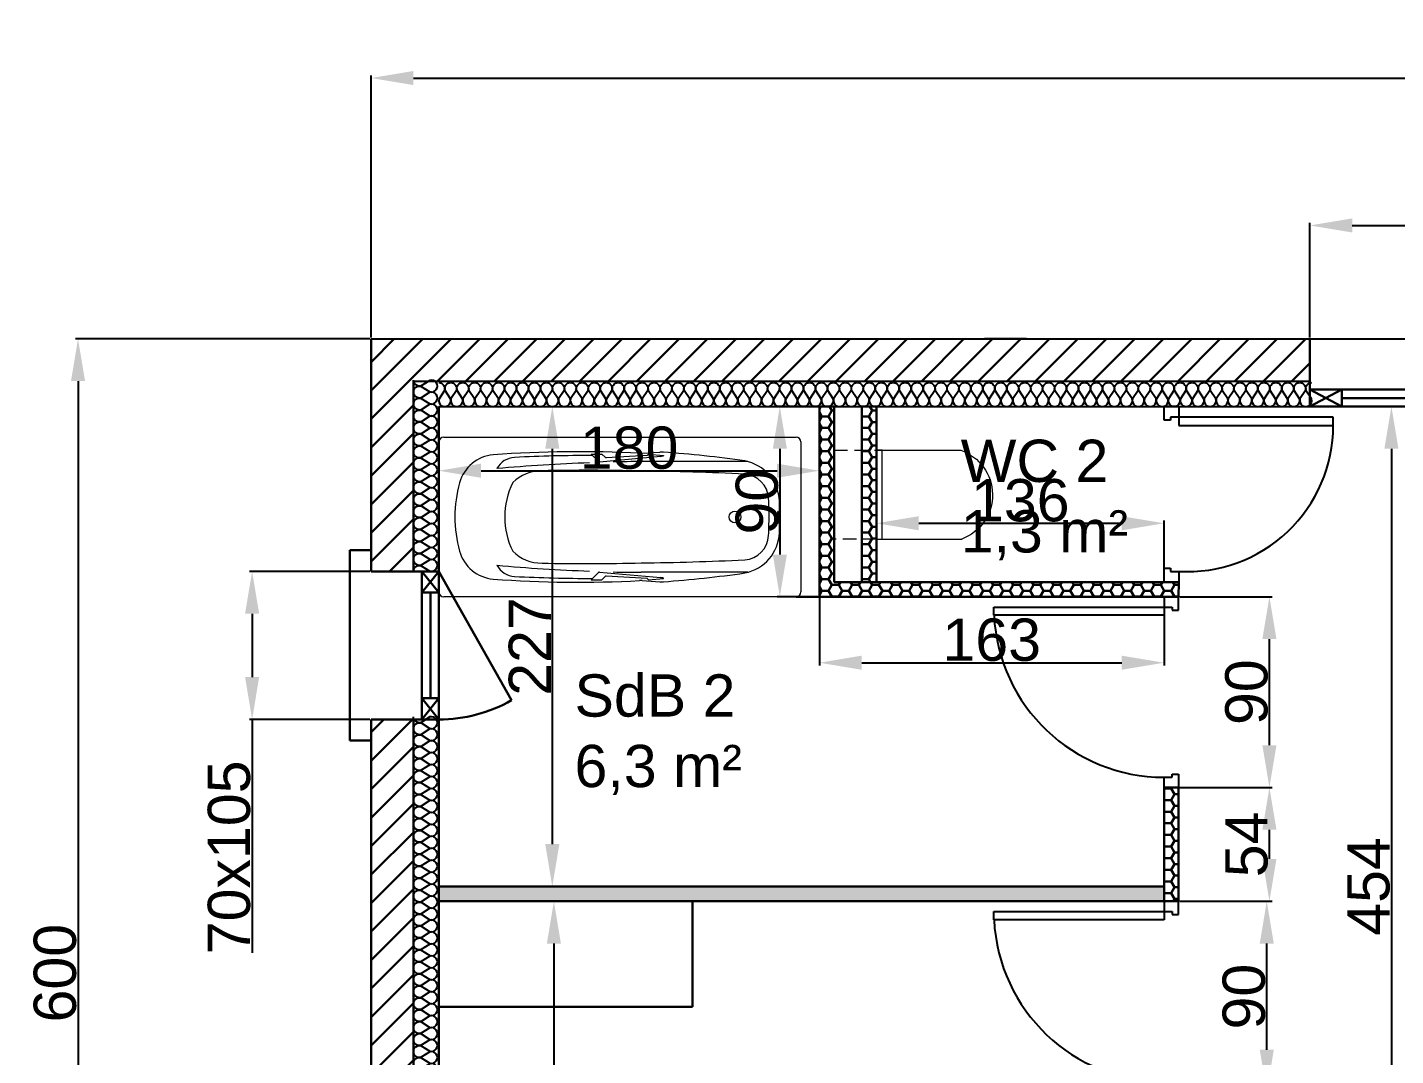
# Model space of a CAD drawing. Header units: millimetres. Extents: x -161 to 8306, y -322 to 968.
# Drawn here: x -161 to 486, y 481 to 968 of the extents above; entities that cross this region are included whole.
import ezdxf

# ---------------------------------------------------------------- set-up
doc = ezdxf.new("R2010")
doc.units = ezdxf.units.MM
doc.linetypes.add('INTERROMPU2', pattern=[9.525, 6.35, -3.175])
for name, color, linetype in [('Cloisons', 8, 'Continuous'), ('Cotation', 7, 'Continuous'), ('Isolation', 6, 'Continuous'), ('MenuisInt', 4, 'Continuous'), ('Texte', 7, 'Continuous')]:
    doc.layers.add(name, color=color, linetype=linetype)
for name, color, linetype, lineweight in [('MenuisExt', 140, 'Continuous', 18), ('Mobilier', 150, 'Continuous', 5), ('P-SANITAIRE', 153, 'Continuous', 18)]:
    doc.layers.add(name, color=color, linetype=linetype, lineweight=lineweight)
doc.styles.get("Standard").update_dxf_attribs({"font": 'Arial.ttf'})
doc.dimstyles.new('ISO-25', dxfattribs={"dimtxt": 2.5, "dimasz": 2.5, "dimexe": 1.25, "dimexo": 0.625, "dimtad": 1, "dimtxsty": 'Standard', "dimcen": 2.5, "dimadec": 0, "dimazin": 0, "dimtfac": 1, "dimtmove": 0, "dimatfit": 3, "dimfxl": 1, "dimarcsym": 0})

# ---------------------------------------------------------------- blocks, each defined once
blk = doc.blocks.new('Wc chasse integree')
for p, q in [((-21, 20), (-21, 60.3)), ((21, 20), (21, 59.8))]:
    blk.add_line(p, q)
blk.add_lwpolyline([(-21, 20), (-21, 22.75), (21, 22.75), (21, 20)], close=True)
at = {"linetype": 'INTERROMPU2'}
blk.add_lwpolyline([(-21, 20), (-21, 0), (21, 0), (21, 20)], close=True, dxfattribs=at)
blk.add_arc((-0.09, 52.56), 22.3, 18.94635, 159.69364)
blk = doc.blocks.new('*D18')
at = {"layer": 'Cotation', "color": 0, "lineweight": -2, "transparency": 16777216}
for p, q in [((1.13, 820.93), (1.13, 944.93)), ((1491.13, 820.93), (1491.13, 944.93)), ((21.13, 943.68), (1471.13, 943.68))]:
    blk.add_line(p, q, dxfattribs=at)
at = {"layer": 'Cotation', "color": 0, "lineweight": 30, "transparency": 16777216}
for points in [[(21.13, 947.02), (21.13, 940.35), (1.13, 943.68)], [(1471.13, 947.02), (1471.13, 940.35), (1491.13, 943.68)]]:
    blk.add_solid(points, dxfattribs=at)
at = {"layer": 'Defpoints', "color": 0, "lineweight": 30, "transparency": 16777216}
for p in [(1491.13, 943.68), (1.13, 820.31), (1491.13, 820.31)]:
    blk.add_point(p, dxfattribs=at)
at = {"layer": 'Cotation', "color": 0, "lineweight": 30, "transparency": 16777216, "insert": (746.13, 954.52), "char_height": 20, "attachment_point": 5}
blk.add_mtext('1490', dxfattribs=at)
blk = doc.blocks.new('*D20')
at = {"layer": 'Cotation', "color": 0, "lineweight": -2, "transparency": 16777216}
for p, q in [((0.51, 820.31), (-138.73, 820.31)), ((-137.48, 800.31), (-137.48, 240.31)), ((0.51, 220.31), (-138.73, 220.31))]:
    blk.add_line(p, q, dxfattribs=at)
at = {"layer": 'Cotation', "color": 0, "lineweight": 30, "transparency": 16777216}
for points in [[(-140.82, 800.31), (-134.15, 800.31), (-137.48, 820.31)], [(-140.82, 240.31), (-134.15, 240.31), (-137.48, 220.31)]]:
    blk.add_solid(points, dxfattribs=at)
at = {"layer": 'Defpoints', "color": 0, "lineweight": 30, "transparency": 16777216}
for p in [(1.13, 820.31), (-137.48, 220.31), (1.13, 220.31)]:
    blk.add_point(p, dxfattribs=at)
at = {"layer": 'Cotation', "color": 0, "lineweight": 30, "transparency": 16777216, "insert": (-148.32, 520.31), "char_height": 20, "attachment_point": 5, "rotation": 90}
blk.add_mtext('600', dxfattribs=at)
blk = doc.blocks.new('*D24')
at = {"layer": 'Cotation', "color": 0, "lineweight": -2, "transparency": 16777216}
for p, q in [((0.51, 710.31), (-56.4, 710.31)), ((-55.15, 690.31), (-55.15, 660.31)), ((0.51, 640.31), (-56.4, 640.31)), ((-55.15, 640.31), (-55.15, 529.84))]:
    blk.add_line(p, q, dxfattribs=at)
at = {"layer": 'Cotation', "color": 0, "lineweight": 30, "transparency": 16777216}
for points in [[(-58.49, 690.31), (-51.82, 690.31), (-55.15, 710.31)], [(-58.49, 660.31), (-51.82, 660.31), (-55.15, 640.31)]]:
    blk.add_solid(points, dxfattribs=at)
at = {"layer": 'Defpoints', "color": 0, "lineweight": 30, "transparency": 16777216}
for p in [(1.13, 710.31), (-55.15, 640.31), (1.13, 640.31)]:
    blk.add_point(p, dxfattribs=at)
at = {"layer": 'Cotation', "color": 0, "lineweight": 30, "transparency": 16777216, "insert": (-65.99, 575.07), "char_height": 20, "attachment_point": 5, "rotation": 90}
blk.add_mtext('70x105', dxfattribs=at)
blk = doc.blocks.new('*D25')
at = {"layer": 'Cotation', "color": 0, "lineweight": -2, "transparency": 16777216}
for p, q in [((445.13, 820.93), (445.13, 875.21)), ((465.13, 873.96), (825.13, 873.96)), ((845.13, 820.93), (845.13, 875.21))]:
    blk.add_line(p, q, dxfattribs=at)
at = {"layer": 'Cotation', "color": 0, "lineweight": 30, "transparency": 16777216}
for points in [[(465.13, 877.29), (465.13, 870.63), (445.13, 873.96)], [(825.13, 877.29), (825.13, 870.63), (845.13, 873.96)]]:
    blk.add_solid(points, dxfattribs=at)
at = {"layer": 'Defpoints', "color": 0, "lineweight": 30, "transparency": 16777216}
for p in [(845.13, 873.96), (445.13, 820.31), (845.13, 820.31)]:
    blk.add_point(p, dxfattribs=at)
at = {"layer": 'Cotation', "color": 0, "lineweight": 30, "transparency": 16777216, "insert": (645.13, 884.8), "char_height": 20, "attachment_point": 5}
blk.add_mtext('400x105', dxfattribs=at)
blk = doc.blocks.new('*D49')
at = {"layer": 'Cotation', "color": 0, "lineweight": -2, "transparency": 16777216}
for p, q in [((383.55, 554.31), (425.94, 554.31)), ((424.69, 484.1), (424.69, 534.31)), ((383.55, 464.1), (425.94, 464.1))]:
    blk.add_line(p, q, dxfattribs=at)
at = {"layer": 'Cotation', "color": 0, "lineweight": 30, "transparency": 16777216}
for points in [[(421.36, 534.31), (428.03, 534.31), (424.69, 554.31)], [(421.36, 484.1), (428.03, 484.1), (424.69, 464.1)]]:
    blk.add_solid(points, dxfattribs=at)
at = {"layer": 'Defpoints', "color": 0, "lineweight": 30, "transparency": 16777216}
for p in [(382.92, 554.31), (424.69, 554.31), (382.92, 464.1)]:
    blk.add_point(p, dxfattribs=at)
at = {"layer": 'Cotation', "color": 0, "lineweight": 30, "transparency": 16777216, "insert": (413.93, 509.2), "char_height": 20, "attachment_point": 5, "rotation": 90}
blk.add_mtext('90', dxfattribs=at)
blk = doc.blocks.new('*D50')
at = {"layer": 'Cotation', "color": 0, "lineweight": -2, "transparency": 16777216}
for p, q in [((383.55, 608.1), (427.19, 608.1)), ((425.94, 574.31), (425.94, 588.1)), ((383.55, 554.31), (427.19, 554.31))]:
    blk.add_line(p, q, dxfattribs=at)
at = {"layer": 'Cotation', "color": 0, "lineweight": 30, "transparency": 16777216}
for points in [[(422.61, 588.1), (429.28, 588.1), (425.94, 608.1)], [(422.61, 574.31), (429.28, 574.31), (425.94, 554.31)]]:
    blk.add_solid(points, dxfattribs=at)
at = {"layer": 'Defpoints', "color": 0, "lineweight": 30, "transparency": 16777216}
for p in [(382.92, 608.1), (425.94, 608.1), (382.92, 554.31)]:
    blk.add_point(p, dxfattribs=at)
at = {"layer": 'Cotation', "color": 0, "lineweight": 30, "transparency": 16777216, "insert": (415.18, 581.2), "char_height": 20, "attachment_point": 5, "rotation": 90}
blk.add_mtext('54', dxfattribs=at)
blk = doc.blocks.new('*D51')
at = {"layer": 'Cotation', "color": 0, "lineweight": -2, "transparency": 16777216}
for p, q in [((383.55, 698.31), (427.19, 698.31)), ((425.94, 628.1), (425.94, 678.31)), ((383.55, 608.1), (427.19, 608.1))]:
    blk.add_line(p, q, dxfattribs=at)
at = {"layer": 'Cotation', "color": 0, "lineweight": 30, "transparency": 16777216}
for points in [[(422.61, 678.31), (429.28, 678.31), (425.94, 698.31)], [(422.61, 628.1), (429.28, 628.1), (425.94, 608.1)]]:
    blk.add_solid(points, dxfattribs=at)
at = {"layer": 'Defpoints', "color": 0, "lineweight": 30, "transparency": 16777216}
for p in [(382.92, 698.31), (425.94, 698.31), (382.92, 608.1)]:
    blk.add_point(p, dxfattribs=at)
at = {"layer": 'Cotation', "color": 0, "lineweight": 30, "transparency": 16777216, "insert": (415.18, 653.2), "char_height": 20, "attachment_point": 5, "rotation": 90}
blk.add_mtext('90', dxfattribs=at)
blk = doc.blocks.new('*D52')
at = {"layer": 'Cotation', "color": 0, "lineweight": -2, "transparency": 16777216}
for p, q in [((33.76, 554.31), (88.81, 554.31)), ((87.56, 534.31), (87.56, 272.31)), ((33.76, 252.31), (88.81, 252.31))]:
    blk.add_line(p, q, dxfattribs=at)
at = {"layer": 'Cotation', "color": 0, "lineweight": 30, "transparency": 16777216}
for points in [[(84.22, 534.31), (90.89, 534.31), (87.56, 554.31)], [(84.22, 272.31), (90.89, 272.31), (87.56, 252.31)]]:
    blk.add_solid(points, dxfattribs=at)
at = {"layer": 'Defpoints', "color": 0, "lineweight": 30, "transparency": 16777216}
for p in [(33.13, 554.31), (33.13, 252.31), (87.56, 252.31)]:
    blk.add_point(p, dxfattribs=at)
at = {"layer": 'Cotation', "color": 0, "lineweight": 30, "transparency": 16777216, "insert": (76.79, 403.31), "char_height": 20, "attachment_point": 5, "rotation": 90}
blk.add_mtext('302', dxfattribs=at)
blk = doc.blocks.new('*D54')
at = {"layer": 'Cotation', "color": 0, "lineweight": -2, "transparency": 16777216}
for p, q in [((33.13, 787.68), (33.13, 756.69)), ((213.13, 787.68), (213.13, 756.69)), ((53.13, 757.94), (193.13, 757.94))]:
    blk.add_line(p, q, dxfattribs=at)
at = {"layer": 'Cotation', "color": 0, "lineweight": 30, "transparency": 16777216}
for points in [[(53.13, 761.28), (53.13, 754.61), (33.13, 757.94)], [(193.13, 761.28), (193.13, 754.61), (213.13, 757.94)]]:
    blk.add_solid(points, dxfattribs=at)
at = {"layer": 'Defpoints', "color": 0, "lineweight": 30, "transparency": 16777216}
for p in [(33.13, 788.31), (213.13, 788.31), (213.13, 757.94)]:
    blk.add_point(p, dxfattribs=at)
at = {"layer": 'Cotation', "color": 0, "lineweight": 30, "transparency": 16777216, "insert": (123.13, 768.71), "char_height": 20, "attachment_point": 5}
blk.add_mtext('180', dxfattribs=at)
blk = doc.blocks.new('*D55')
at = {"layer": 'Cotation', "color": 0, "lineweight": -2, "transparency": 16777216}
for p, q in [((212.51, 788.31), (193.16, 788.31)), ((194.41, 768.31), (194.41, 718.31)), ((212.51, 698.31), (193.16, 698.31))]:
    blk.add_line(p, q, dxfattribs=at)
at = {"layer": 'Cotation', "color": 0, "lineweight": 30, "transparency": 16777216}
for points in [[(191.08, 768.31), (197.75, 768.31), (194.41, 788.31)], [(191.08, 718.31), (197.75, 718.31), (194.41, 698.31)]]:
    blk.add_solid(points, dxfattribs=at)
at = {"layer": 'Defpoints', "color": 0, "lineweight": 30, "transparency": 16777216}
for p in [(213.13, 788.31), (194.41, 698.31), (213.13, 698.31)]:
    blk.add_point(p, dxfattribs=at)
at = {"layer": 'Cotation', "color": 0, "lineweight": 30, "transparency": 16777216, "insert": (183.65, 743.31), "char_height": 20, "attachment_point": 5, "rotation": 90}
blk.add_mtext('90', dxfattribs=at)
blk = doc.blocks.new('*D56')
at = {"layer": 'Cotation', "color": 0, "lineweight": -2, "transparency": 16777216}
for p, q in [((33.76, 788.31), (88.06, 788.31)), ((86.81, 768.31), (86.81, 581.31)), ((33.76, 561.31), (88.06, 561.31))]:
    blk.add_line(p, q, dxfattribs=at)
at = {"layer": 'Cotation', "color": 0, "lineweight": 30, "transparency": 16777216}
for points in [[(83.47, 768.31), (90.14, 768.31), (86.81, 788.31)], [(83.47, 581.31), (90.14, 581.31), (86.81, 561.31)]]:
    blk.add_solid(points, dxfattribs=at)
at = {"layer": 'Defpoints', "color": 0, "lineweight": 30, "transparency": 16777216}
for p in [(33.13, 788.31), (33.13, 561.31), (86.81, 561.31)]:
    blk.add_point(p, dxfattribs=at)
at = {"layer": 'Cotation', "color": 0, "lineweight": 30, "transparency": 16777216, "insert": (76.18, 674.81), "char_height": 20, "attachment_point": 5, "rotation": 90}
blk.add_mtext('227', dxfattribs=at)
blk = doc.blocks.new('*D57')
at = {"layer": 'Cotation', "color": 0, "lineweight": -2, "transparency": 16777216}
for p, q in [((213.13, 697.68), (213.13, 665.88)), ((376.13, 697.68), (376.13, 665.88)), ((233.13, 667.13), (356.13, 667.13))]:
    blk.add_line(p, q, dxfattribs=at)
at = {"layer": 'Cotation', "color": 0, "lineweight": 30, "transparency": 16777216}
for points in [[(233.13, 670.46), (233.13, 663.79), (213.13, 667.13)], [(356.13, 670.46), (356.13, 663.79), (376.13, 667.13)]]:
    blk.add_solid(points, dxfattribs=at)
at = {"layer": 'Defpoints', "color": 0, "lineweight": 30, "transparency": 16777216}
for p in [(213.13, 698.31), (376.13, 698.31), (376.13, 667.13)]:
    blk.add_point(p, dxfattribs=at)
at = {"layer": 'Cotation', "color": 0, "lineweight": 30, "transparency": 16777216, "insert": (294.63, 677.89), "char_height": 20, "attachment_point": 5}
blk.add_mtext('163', dxfattribs=at)
blk = doc.blocks.new('*D58')
at = {"layer": 'Cotation', "color": 0, "lineweight": -2, "transparency": 16777216}
for p, q in [((240.14, 705.93), (240.14, 734.34)), ((260.14, 733.09), (356.13, 733.09)), ((376.13, 705.93), (376.13, 734.34))]:
    blk.add_line(p, q, dxfattribs=at)
at = {"layer": 'Cotation', "color": 0, "lineweight": 30, "transparency": 16777216}
for points in [[(260.14, 736.42), (260.14, 729.75), (240.14, 733.09)], [(356.13, 736.42), (356.13, 729.75), (376.13, 733.09)]]:
    blk.add_solid(points, dxfattribs=at)
at = {"layer": 'Defpoints', "color": 0, "lineweight": 30, "transparency": 16777216}
for p in [(376.13, 733.09), (240.14, 705.31), (376.13, 705.31)]:
    blk.add_point(p, dxfattribs=at)
at = {"layer": 'Cotation', "color": 0, "lineweight": 30, "transparency": 16777216, "insert": (308.14, 743.85), "char_height": 20, "attachment_point": 5}
blk.add_mtext('136', dxfattribs=at)
blk = doc.blocks.new('*D60')
at = {"layer": 'Cotation', "color": 0, "lineweight": -2, "transparency": 16777216}
for p, q in [((537.51, 788.31), (482.4, 788.31)), ((483.65, 768.31), (483.65, 354.31)), ((537.51, 334.31), (482.4, 334.31))]:
    blk.add_line(p, q, dxfattribs=at)
at = {"layer": 'Cotation', "color": 0, "lineweight": 30, "transparency": 16777216}
for points in [[(480.32, 768.31), (486.98, 768.31), (483.65, 788.31)], [(480.32, 354.31), (486.98, 354.31), (483.65, 334.31)]]:
    blk.add_solid(points, dxfattribs=at)
at = {"layer": 'Defpoints', "color": 0, "lineweight": 30, "transparency": 16777216}
for p in [(538.13, 788.31), (483.65, 334.31), (538.13, 334.31)]:
    blk.add_point(p, dxfattribs=at)
at = {"layer": 'Cotation', "color": 0, "lineweight": 30, "transparency": 16777216, "insert": (472.89, 561.31), "char_height": 20, "attachment_point": 5, "rotation": 90}
blk.add_mtext('454', dxfattribs=at)
blk = doc.blocks.new('*U69')
at = {"flags": 128}
for points in [[(0, 1, -0.505863), (0.239, 0.676), (0.009, 0.318, 1.322645), (0.491, 0.318), (0.261, 0.676, -0.505863), (0.5, 1)], [(0.5, 1, -0.505863), (0.739, 0.676), (0.509, 0.318, 1.322645), (0.991, 0.318), (0.761, 0.676, -0.505863), (1, 1)], [(1, 1, -0.505863), (1.239, 0.676), (1.009, 0.318, 1.322645), (1.491, 0.318), (1.261, 0.676, -0.505863), (1.5, 1)], [(1.5, 1, -0.505863), (1.739, 0.676), (1.509, 0.318, 1.322645), (1.991, 0.318), (1.761, 0.676, -0.505863), (2, 1)], [(2, 1, -0.505863), (2.239, 0.676), (2.009, 0.318, 1.322645), (2.491, 0.318), (2.261, 0.676, -0.505863), (2.5, 1)], [(2.5, 1, -0.505863), (2.739, 0.676), (2.509, 0.318, 1.322645), (2.991, 0.318), (2.761, 0.676, -0.505863), (3, 1)], [(3, 1, -0.505863), (3.239, 0.676), (3.009, 0.318, 1.322645), (3.491, 0.318), (3.261, 0.676, -0.505863), (3.5, 1)], [(3.5, 1, -0.505863), (3.739, 0.676), (3.509, 0.318, 1.322645), (3.991, 0.318), (3.761, 0.676, -0.505863), (4, 1)], [(4, 1, -0.505863), (4.239, 0.676), (4.009, 0.318, 1.322645), (4.491, 0.318), (4.261, 0.676, -0.505863), (4.5, 1)], [(4.5, 1, -0.505863), (4.739, 0.676), (4.509, 0.318, 1.322645), (4.991, 0.318), (4.761, 0.676, -0.505863), (5, 1)], [(5, 1, -0.505863), (5.239, 0.676), (5.009, 0.318, 1.322645), (5.491, 0.318), (5.261, 0.676, -0.505863), (5.5, 1)], [(5.5, 1, -0.505863), (5.739, 0.676), (5.509, 0.318, 1.322645), (5.991, 0.318), (5.761, 0.676, -0.505863), (6, 1)], [(6, 1, -0.505863), (6.239, 0.676), (6.009, 0.318, 1.322645), (6.491, 0.318), (6.261, 0.676, -0.505863), (6.5, 1)], [(6.5, 1, -0.505863), (6.739, 0.676), (6.509, 0.318, 1.322645), (6.991, 0.318), (6.761, 0.676, -0.505863), (7, 1)], [(7, 1, -0.505863), (7.239, 0.676), (7.009, 0.318, 1.322645), (7.491, 0.318), (7.261, 0.676, -0.505863), (7.5, 1)], [(7.5, 1, -0.505863), (7.739, 0.676), (7.509, 0.318, 1.322645), (7.991, 0.318), (7.761, 0.676, -0.505863), (8, 1)], [(8, 1, -0.505863), (8.239, 0.676), (8.009, 0.318, 1.322645), (8.491, 0.318), (8.261, 0.676, -0.505863), (8.5, 1)], [(8.5, 1, -0.505863), (8.739, 0.676), (8.509, 0.318, 1.322645), (8.991, 0.318), (8.761, 0.676, -0.505863), (9, 1)], [(9, 1, -0.505863), (9.239, 0.676), (9.009, 0.318, 1.322645), (9.491, 0.318), (9.261, 0.676, -0.505863), (9.5, 1)], [(9.5, 1, -0.505863), (9.739, 0.676), (9.509, 0.318, 1.322645), (9.991, 0.318), (9.761, 0.676, -0.505863), (10, 1)], [(10, 1, -0.505863), (10.239, 0.676), (10.009, 0.318, 1.322645), (10.491, 0.318), (10.261, 0.676, -0.505863), (10.5, 1)], [(10.5, 1, -0.505863), (10.739, 0.676), (10.509, 0.318, 1.322645), (10.991, 0.318), (10.761, 0.676, -0.505863), (11, 1)], [(11, 1, -0.505863), (11.239, 0.676), (11.009, 0.318, 1.322645), (11.491, 0.318), (11.261, 0.676, -0.505863), (11.5, 1)], [(11.5, 1, -0.505863), (11.739, 0.676), (11.509, 0.318, 1.322645), (11.991, 0.318), (11.761, 0.676, -0.505863), (12, 1)], [(12, 1, -0.505863), (12.239, 0.676), (12.009, 0.318, 1.322645), (12.491, 0.318), (12.261, 0.676, -0.505863), (12.5, 1)], [(12.5, 1, -0.505863), (12.739, 0.676), (12.509, 0.318, 1.322645), (12.991, 0.318), (12.761, 0.676, -0.505863), (13, 1)], [(13, 1, -0.505863), (13.239, 0.676), (13.009, 0.318, 1.322645), (13.491, 0.318), (13.261, 0.676, -0.505863), (13.5, 1)], [(13.5, 1, -0.505863), (13.739, 0.676), (13.509, 0.318, 1.322645), (13.991, 0.318), (13.761, 0.676, -0.505863), (14, 1)], [(14, 1, -0.505863), (14.239, 0.676), (14.009, 0.318, 1.322645), (14.491, 0.318), (14.261, 0.676, -0.505863), (14.5, 1)], [(14.5, 1, -0.505863), (14.739, 0.676), (14.509, 0.318, 1.322645), (14.991, 0.318), (14.761, 0.676, -0.505863), (15, 1)], [(15, 1, -0.505863), (15.239, 0.676), (15.009, 0.318, 1.322645), (15.491, 0.318), (15.261, 0.676, -0.505863), (15.5, 1)], [(15.5, 1, -0.505863), (15.739, 0.676), (15.509, 0.318, 1.322645), (15.991, 0.318), (15.761, 0.676, -0.505863), (16, 1)], [(16, 1, -0.505863), (16.239, 0.676), (16.009, 0.318, 1.322645), (16.491, 0.318), (16.261, 0.676, -0.505863), (16.5, 1)], [(16.5, 1, -0.505863), (16.739, 0.676), (16.509, 0.318, 1.322645), (16.991, 0.318), (16.761, 0.676, -0.505863), (17, 1)], [(17, 1, -0.505863), (17.239, 0.676), (17.009, 0.318, 1.322645), (17.491, 0.318), (17.261, 0.676, -0.505863), (17.5, 1)], [(17.5, 1, -0.505863), (17.739, 0.676), (17.509, 0.318, 1.322645), (17.991, 0.318), (17.761, 0.676, -0.505863), (18, 1)], [(18, 1, -0.505863), (18.239, 0.676), (18.009, 0.318, 1.322645), (18.491, 0.318), (18.261, 0.676, -0.505863), (18.5, 1)], [(18.5, 1, -0.505863), (18.739, 0.676), (18.509, 0.318, 1.322645), (18.991, 0.318), (18.761, 0.676, -0.505863), (19, 1)], [(19, 1, -0.505863), (19.239, 0.676), (19.009, 0.318, 1.322645), (19.491, 0.318), (19.261, 0.676, -0.505863), (19.5, 1)], [(19.5, 1, -0.505863), (19.739, 0.676), (19.509, 0.318, 1.322645), (19.991, 0.318), (19.761, 0.676, -0.505863), (20, 1)], [(20, 1, -0.505863), (20.239, 0.676), (20.009, 0.318, 1.322645), (20.491, 0.318), (20.261, 0.676, -0.505863), (20.5, 1)], [(20.5, 1, -0.505863), (20.739, 0.676), (20.509, 0.318, 1.322645), (20.991, 0.318), (20.761, 0.676, -0.505863), (21, 1)], [(21, 1, -0.505863), (21.239, 0.676), (21.009, 0.318, 1.322645), (21.491, 0.318), (21.261, 0.676, -0.505863), (21.5, 1)], [(21.5, 1, -0.505863), (21.739, 0.676), (21.509, 0.318, 1.322645), (21.991, 0.318), (21.761, 0.676, -0.505863), (22, 1)], [(22, 1, -0.505863), (22.239, 0.676), (22.009, 0.318, 1.322645), (22.491, 0.318), (22.261, 0.676, -0.505863), (22.5, 1)], [(22.5, 1, -0.505863), (22.739, 0.676), (22.509, 0.318, 1.322645), (22.991, 0.318), (22.761, 0.676, -0.505863), (23, 1)], [(23, 1, -0.505863), (23.239, 0.676), (23.009, 0.318, 1.322645), (23.491, 0.318), (23.261, 0.676, -0.505863), (23.5, 1)], [(23.5, 1, -0.505863), (23.739, 0.676), (23.509, 0.318, 1.322645), (23.991, 0.318), (23.761, 0.676, -0.505863), (24, 1)], [(24, 1, -0.505863), (24.239, 0.676), (24.009, 0.318, 1.322645), (24.491, 0.318), (24.261, 0.676, -0.505863), (24.5, 1)], [(24.5, 1, -0.505863), (24.739, 0.676), (24.509, 0.318, 1.322645), (24.991, 0.318), (24.761, 0.676, -0.505863), (25, 1)], [(25, 1, -0.505863), (25.239, 0.676), (25.009, 0.318, 1.322645), (25.491, 0.318), (25.261, 0.676, -0.505863), (25.5, 1)], [(25.5, 1, -0.505863), (25.739, 0.676), (25.509, 0.318, 1.322645), (25.991, 0.318), (25.761, 0.676, -0.505863), (26, 1)], [(26, 1, -0.505863), (26.239, 0.676), (26.009, 0.318, 1.322645), (26.491, 0.318), (26.261, 0.676, -0.505863), (26.5, 1)], [(26.5, 1, -0.505863), (26.739, 0.676), (26.509, 0.318, 1.322645), (26.991, 0.318), (26.761, 0.676, -0.505863), (27, 1)], [(27, 1, -0.505863), (27.239, 0.676), (27.009, 0.318, 1.322645), (27.491, 0.318), (27.261, 0.676, -0.505863), (27.5, 1)], [(27.5, 1, -0.505863), (27.739, 0.676), (27.509, 0.318, 1.322645), (27.991, 0.318), (27.761, 0.676, -0.505863), (28, 1)], [(28, 1, -0.505863), (28.239, 0.676), (28.009, 0.318, 1.322645), (28.491, 0.318), (28.261, 0.676, -0.505863), (28.5, 1)], [(28.5, 1, -0.505863), (28.739, 0.676), (28.509, 0.318, 1.322645), (28.991, 0.318), (28.761, 0.676, -0.505863), (29, 1)], [(29, 1, -0.505863), (29.239, 0.676), (29.009, 0.318, 1.322645), (29.491, 0.318), (29.261, 0.676, -0.505863), (29.5, 1)], [(29.5, 1, -0.505863), (29.739, 0.676), (29.509, 0.318, 1.322645), (29.991, 0.318), (29.761, 0.676, -0.505863), (30, 1)], [(30, 1, -0.505863), (30.239, 0.676), (30.009, 0.318, 1.322645), (30.491, 0.318), (30.261, 0.676, -0.505863), (30.5, 1)], [(30.5, 1, -0.505863), (30.739, 0.676), (30.509, 0.318, 1.322645), (30.991, 0.318), (30.761, 0.676, -0.505863), (31, 1)], [(31, 1, -0.505863), (31.239, 0.676), (31.009, 0.318, 1.322645), (31.491, 0.318), (31.261, 0.676, -0.505863), (31.5, 1)], [(31.5, 1, -0.505863), (31.739, 0.676), (31.509, 0.318, 1.322645), (31.991, 0.318), (31.761, 0.676, -0.505863), (32, 1)], [(32, 1, -0.505863), (32.239, 0.676), (32.009, 0.318, 1.322645), (32.491, 0.318), (32.261, 0.676, -0.505863), (32.5, 1)], [(32.5, 1, -0.505863), (32.739, 0.676), (32.509, 0.318, 1.322645), (32.991, 0.318), (32.761, 0.676, -0.505863), (33, 1)], [(33, 1, -0.505863), (33.239, 0.676), (33.009, 0.318, 1.322645), (33.491, 0.318), (33.261, 0.676, -0.505863), (33.5, 1)], [(33.5, 1, -0.505863), (33.739, 0.676), (33.509, 0.318, 1.322645), (33.991, 0.318), (33.761, 0.676, -0.505863), (34, 1)], [(34, 1, -0.505863), (34.239, 0.676), (34.009, 0.318, 1.322645), (34.491, 0.318), (34.261, 0.676, -0.505863), (34.5, 1)], [(34.5, 1, -0.505863), (34.739, 0.676), (34.509, 0.318, 1.322645), (34.991, 0.318), (34.761, 0.676, -0.505863), (35, 1)], [(35, 1, -0.505863), (35.239, 0.676), (35.009, 0.318, 1.322645), (35.491, 0.318), (35.261, 0.676, -0.505863), (35.5, 1)], [(35.5, 1, -0.505863), (35.739, 0.676), (35.509, 0.318, 1.322645), (35.991, 0.318), (35.761, 0.676, -0.505863), (36, 1)], [(36, 1, -0.505863), (36.239, 0.676), (36.009, 0.318, 1.322645), (36.491, 0.318), (36.261, 0.676, -0.505863), (36.5, 1)]]:
    blk.add_lwpolyline(points, format="xyb", dxfattribs=at)
blk = doc.blocks.new('*U64')
at = {"flags": 128}
for points in [[(0, 1, -0.505863), (0.239, 0.676), (0.009, 0.318, 1.322645), (0.491, 0.318), (0.261, 0.676, -0.505863), (0.5, 1)], [(0.5, 1, -0.505863), (0.739, 0.676), (0.509, 0.318, 1.322645), (0.991, 0.318), (0.761, 0.676, -0.505863), (1, 1)], [(1, 1, -0.505863), (1.239, 0.676), (1.009, 0.318, 1.322645), (1.491, 0.318), (1.261, 0.676, -0.505863), (1.5, 1)], [(1.5, 1, -0.505863), (1.739, 0.676), (1.509, 0.318, 1.322645), (1.991, 0.318), (1.761, 0.676, -0.505863), (2, 1)], [(2, 1, -0.505863), (2.239, 0.676), (2.009, 0.318, 1.322645), (2.491, 0.318), (2.261, 0.676, -0.505863), (2.5, 1)], [(2.5, 1, -0.505863), (2.739, 0.676), (2.509, 0.318, 1.322645), (2.991, 0.318), (2.761, 0.676, -0.505863), (3, 1)], [(3, 1, -0.505863), (3.239, 0.676), (3.009, 0.318, 1.322645), (3.491, 0.318), (3.261, 0.676, -0.505863), (3.5, 1)], [(3.5, 1, -0.505863), (3.739, 0.676), (3.509, 0.318, 1.322645), (3.991, 0.318), (3.761, 0.676, -0.505863), (4, 1)], [(4, 1, -0.505863), (4.239, 0.676), (4.009, 0.318, 1.322645), (4.491, 0.318), (4.261, 0.676, -0.505863), (4.5, 1)], [(4.5, 1, -0.505863), (4.739, 0.676), (4.509, 0.318, 1.322645), (4.991, 0.318), (4.761, 0.676, -0.505863), (5, 1)], [(5, 1, -0.505863), (5.239, 0.676), (5.009, 0.318, 1.322645), (5.491, 0.318), (5.261, 0.676, -0.505863), (5.5, 1)], [(5.5, 1, -0.505863), (5.739, 0.676), (5.509, 0.318, 1.322645), (5.991, 0.318), (5.761, 0.676, -0.505863), (6, 1)], [(6, 1, -0.505863), (6.239, 0.676), (6.009, 0.318, 1.322645), (6.491, 0.318), (6.261, 0.676, -0.505863), (6.5, 1)], [(6.5, 1, -0.505863), (6.739, 0.676), (6.509, 0.318, 1.322645), (6.991, 0.318), (6.761, 0.676, -0.505863), (7, 1)], [(7, 1, -0.505863), (7.239, 0.676), (7.009, 0.318, 1.322645), (7.491, 0.318), (7.261, 0.676, -0.505863), (7.5, 1)], [(7.5, 1, -0.505863), (7.739, 0.676), (7.509, 0.318, 1.322645), (7.991, 0.318), (7.761, 0.676, -0.505863), (8, 1)], [(8, 1, -0.505863), (8.239, 0.676), (8.009, 0.318, 1.322645), (8.491, 0.318), (8.261, 0.676, -0.505863), (8.5, 1)], [(8.5, 1, -0.505863), (8.739, 0.676), (8.509, 0.318, 1.322645), (8.991, 0.318), (8.761, 0.676, -0.505863), (9, 1)], [(9, 1, -0.505863), (9.239, 0.676), (9.009, 0.318, 1.322645), (9.491, 0.318), (9.261, 0.676, -0.505863), (9.5, 1)], [(9.5, 1, -0.505863), (9.739, 0.676), (9.509, 0.318, 1.322645), (9.991, 0.318), (9.761, 0.676, -0.505863), (10, 1)], [(10, 1, -0.505863), (10.239, 0.676), (10.009, 0.318, 1.322645), (10.491, 0.318), (10.261, 0.676, -0.505863), (10.5, 1)], [(10.5, 1, -0.505863), (10.739, 0.676), (10.509, 0.318, 1.322645), (10.991, 0.318), (10.761, 0.676, -0.505863), (11, 1)], [(11, 1, -0.505863), (11.239, 0.676), (11.009, 0.318, 1.322645), (11.491, 0.318), (11.261, 0.676, -0.505863), (11.5, 1)], [(11.5, 1, -0.505863), (11.739, 0.676), (11.509, 0.318, 1.322645), (11.991, 0.318), (11.761, 0.676, -0.505863), (12, 1)], [(12, 1, -0.505863), (12.239, 0.676), (12.009, 0.318, 1.322645), (12.491, 0.318), (12.261, 0.676, -0.505863), (12.5, 1)], [(12.5, 1, -0.505863), (12.739, 0.676), (12.509, 0.318, 1.322645), (12.991, 0.318), (12.761, 0.676, -0.505863), (13, 1)], [(13, 1, -0.505863), (13.239, 0.676), (13.009, 0.318, 1.322645), (13.491, 0.318), (13.261, 0.676, -0.505863), (13.5, 1)], [(13.5, 1, -0.505863), (13.739, 0.676), (13.509, 0.318, 1.322645), (13.991, 0.318), (13.761, 0.676, -0.505863), (14, 1)], [(14, 1, -0.505863), (14.239, 0.676), (14.009, 0.318, 1.322645), (14.491, 0.318), (14.261, 0.676, -0.505863), (14.5, 1)], [(14.5, 1, -0.505863), (14.739, 0.676), (14.509, 0.318, 1.322645), (14.991, 0.318), (14.761, 0.676, -0.505863), (15, 1)], [(15, 1, -0.505863), (15.239, 0.676), (15.009, 0.318, 1.322645), (15.491, 0.318), (15.261, 0.676, -0.505863), (15.5, 1)], [(15.5, 1, -0.505863), (15.739, 0.676), (15.509, 0.318, 1.322645), (15.991, 0.318), (15.761, 0.676, -0.505863), (16, 1)], [(16, 1, -0.505863), (16.239, 0.676), (16.009, 0.318, 1.322645), (16.491, 0.318), (16.261, 0.676, -0.505863), (16.5, 1)], [(16.5, 1, -0.505863), (16.739, 0.676), (16.509, 0.318, 1.322645), (16.991, 0.318), (16.761, 0.676, -0.505863), (17, 1)]]:
    blk.add_lwpolyline(points, format="xyb", dxfattribs=at)
blk = doc.blocks.new('*U75')
at = {"flags": 128}
for points in [[(0, 1, -0.505863), (0.239, 0.676), (0.009, 0.318, 1.322645), (0.491, 0.318), (0.261, 0.676, -0.505863), (0.5, 1)], [(0.5, 1, -0.505863), (0.739, 0.676), (0.509, 0.318, 1.322645), (0.991, 0.318), (0.761, 0.676, -0.505863), (1, 1)], [(1, 1, -0.505863), (1.239, 0.676), (1.009, 0.318, 1.322645), (1.491, 0.318), (1.261, 0.676, -0.505863), (1.5, 1)], [(1.5, 1, -0.505863), (1.739, 0.676), (1.509, 0.318, 1.322645), (1.991, 0.318), (1.761, 0.676, -0.505863), (2, 1)], [(2, 1, -0.505863), (2.239, 0.676), (2.009, 0.318, 1.322645), (2.491, 0.318), (2.261, 0.676, -0.505863), (2.5, 1)], [(2.5, 1, -0.505863), (2.739, 0.676), (2.509, 0.318, 1.322645), (2.991, 0.318), (2.761, 0.676, -0.505863), (3, 1)], [(3, 1, -0.505863), (3.239, 0.676), (3.009, 0.318, 1.322645), (3.491, 0.318), (3.261, 0.676, -0.505863), (3.5, 1)], [(3.5, 1, -0.505863), (3.739, 0.676), (3.509, 0.318, 1.322645), (3.991, 0.318), (3.761, 0.676, -0.505863), (4, 1)], [(4, 1, -0.505863), (4.239, 0.676), (4.009, 0.318, 1.322645), (4.491, 0.318), (4.261, 0.676, -0.505863), (4.5, 1)], [(4.5, 1, -0.505863), (4.739, 0.676), (4.509, 0.318, 1.322645), (4.991, 0.318), (4.761, 0.676, -0.505863), (5, 1)], [(5, 1, -0.505863), (5.239, 0.676), (5.009, 0.318, 1.322645), (5.491, 0.318), (5.261, 0.676, -0.505863), (5.5, 1)], [(5.5, 1, -0.505863), (5.739, 0.676), (5.509, 0.318, 1.322645), (5.991, 0.318), (5.761, 0.676, -0.505863), (6, 1)], [(6, 1, -0.505863), (6.239, 0.676), (6.009, 0.318, 1.322645), (6.491, 0.318), (6.261, 0.676, -0.505863), (6.5, 1)], [(6.5, 1, -0.505863), (6.739, 0.676), (6.509, 0.318, 1.322645), (6.991, 0.318), (6.761, 0.676, -0.505863), (7, 1)], [(7, 1, -0.505863), (7.239, 0.676), (7.009, 0.318, 1.322645), (7.491, 0.318), (7.261, 0.676, -0.505863), (7.5, 1)], [(7.5, 1, -0.505863), (7.739, 0.676), (7.509, 0.318, 1.322645), (7.991, 0.318), (7.761, 0.676, -0.505863), (8, 1)]]:
    blk.add_lwpolyline(points, format="xyb", dxfattribs=at)

msp = doc.modelspace()

# ---------------------------------------------------------------- hatches: boundary and pattern name
at = {"lineweight": 30, "transparency": 33554687}
h = msp.add_hatch(dxfattribs=at)
h.set_pattern_fill('ANSI31', color=256, scale=3)
h.paths.add_polyline_path([(445.135, 800.308), (445.135, 820.308), (291.135, 820.308), (1.135, 820.308), (1.135, 710.308), (21.135, 710.308), (21.135, 800.308)])
h.paths.add_polyline_path([(21.135, 640.308), (1.135, 640.308), (1.135, 449.308), (21.135, 449.308)])
h.paths.add_polyline_path([(101.135, 220.308), (101.135, 240.308), (21.135, 240.308), (21.135, 319.308), (1.135, 319.308), (1.135, 309.308), (1.135, 220.308)])
h.paths.add_polyline_path([(351.135, 220.308), (351.135, 0.308), (445.135, 0.308), (445.135, 20.308), (371.135, 20.308), (371.135, 220.308), (371.135, 240.308), (251.135, 240.308), (251.135, 220.308)])
h.paths.add_polyline_path([(1191.135, 800.308), (1191.135, 820.308), (1181.135, 820.308), (1091.135, 820.308), (1071.135, 820.308), (845.135, 820.308), (845.135, 800.308)])
h.paths.add_polyline_path([(1471.135, 800.308), (1471.135, 240.308), (1391.135, 240.308), (1391.135, 220.308), (1401.135, 220.308), (1491.135, 220.308), (1491.135, 820.308), (1341.135, 820.308), (1341.135, 800.308)])
h.paths.add_polyline_path([(1241.135, 220.308), (1241.135, 240.308), (1121.135, 240.308), (1121.135, 20.308), (845.135, 20.308), (845.135, 0.308), (1141.135, 0.308), (1141.135, 220.308)])
at = {"layer": 'Cloisons', "lineweight": 30, "transparency": 33554687}
h = msp.add_hatch(dxfattribs=at)
h.set_pattern_fill('HONEY', color=256)
h.paths.add_polyline_path([(383.135, 705.308), (376.135, 705.308), (220.135, 705.308), (220.135, 788.308), (213.135, 788.308), (213.135, 716.826), (213.135, 698.308), (382.925, 698.308)])
h = msp.add_hatch(dxfattribs=at)
h.set_pattern_fill('HONEY', color=256)
h.paths.add_polyline_path([(240.136, 767.627), (233.136, 767.627), (233.136, 725.627), (240.136, 725.627)])
h.paths.add_polyline_path([(240.136, 725.627), (233.136, 725.627), (233.136, 705.308), (240.136, 705.308)])
h.paths.add_polyline_path([(240.136, 788.308), (233.136, 788.308), (233.136, 767.627), (240.136, 767.627)])
h = msp.add_hatch(dxfattribs=at)
h.set_pattern_fill('HONEY', color=256)
h.paths.add_polyline_path([(382.925, 608.098), (376.135, 608.098), (376.135, 554.308), (382.925, 554.308)])
h = msp.add_hatch(dxfattribs=at)
h.set_pattern_fill('HONEY', color=256)
h.paths.add_polyline_path([(376.135, 561.308), (33.135, 561.308), (33.135, 554.308), (153.135, 554.308), (376.135, 554.308)])

# ---------------------------------------------------------------- linework, layer by layer
for p, q in [((1.135, 820.308), (291.135, 820.308)), ((291.135, 820.308), (1091.135, 820.308)), ((21.135, 800.308), (445.135, 800.308))]:
    msp.add_line(p, q)
at = {"lineweight": 30}
for p, q in [((1.135, 710.308), (1.135, 820.308)), ((291.135, 820.308), (311.135, 820.308)), ((445.135, 800.308), (445.135, 820.308)), ((21.135, 800.308), (21.135, 710.308)), ((1.135, 720.308), (-8.865, 720.308)), ((-8.865, 720.308), (-8.865, 630.308)), ((1.135, 710.308), (1.135, 720.308)), ((21.135, 710.308), (1.135, 710.308)), ((1.135, 449.308), (1.135, 640.308)), ((21.135, 640.308), (1.135, 640.308)), ((21.135, 640.308), (21.135, 449.308)), ((-8.865, 630.308), (1.135, 630.308)), ((21.135, 606.308), (21.135, 606.308))]:
    msp.add_line(p, q, dxfattribs=at)
at = {"layer": 'Cloisons', "lineweight": 30}
for p, q in [((213.135, 788.308), (213.135, 698.308)), ((220.135, 788.308), (213.135, 788.308)), ((220.135, 705.308), (220.135, 788.308)), ((240.136, 788.308), (233.136, 788.308)), ((233.136, 788.308), (233.136, 767.627)), ((240.136, 705.308), (240.136, 788.308)), ((383.135, 788.308), (376.135, 788.308)), ((233.136, 767.627), (233.136, 705.308)), ((383.135, 705.308), (220.135, 705.308)), ((233.136, 705.308), (240.136, 705.308)), ((382.925, 698.308), (383.135, 705.308)), ((213.135, 698.308), (220.135, 698.308)), ((213.135, 698.308), (382.925, 698.308)), ((376.135, 554.308), (376.135, 608.098)), ((376.135, 608.098), (382.925, 608.098)), ((382.925, 608.098), (382.925, 554.308)), ((33.135, 561.308), (376.135, 561.308)), ((33.135, 554.308), (33.135, 561.308)), ((376.135, 561.308), (376.135, 554.308)), ((376.135, 554.308), (33.135, 554.308)), ((382.925, 554.308), (376.135, 554.308))]:
    msp.add_line(p, q, dxfattribs=at)
at = {"layer": 'Isolation', "lineweight": 30}
for p, q in [((445.135, 788.308), (445.135, 800.308)), ((33.135, 710.308), (33.135, 788.308)), ((21.135, 710.308), (33.135, 710.308)), ((21.135, 640.308), (33.135, 640.308)), ((33.135, 640.308), (33.135, 449.308))]:
    msp.add_line(p, q, dxfattribs=at)
at = {"layer": 'Isolation'}
msp.add_line((33.135, 788.308), (445.135, 788.308), dxfattribs=at)
at = {"layer": 'MenuisExt', "lineweight": 30}
for p, q in [((445.135, 796.308), (460.135, 796.308)), ((445.135, 788.308), (445.135, 796.308)), ((445.135, 788.308), (460.135, 796.308)), ((445.135, 796.308), (460.135, 788.308)), ((460.135, 796.308), (460.135, 788.308)), ((460.135, 796.308), (576.135, 796.308)), ((460.135, 792.308), (576.135, 792.308)), ((460.135, 788.308), (445.135, 788.308)), ((576.135, 788.308), (460.135, 788.308)), ((25.135, 700.308), (25.135, 710.308)), ((33.135, 700.308), (25.135, 710.308)), ((33.135, 710.308), (25.135, 700.308)), ((25.135, 710.308), (33.135, 710.308)), ((33.135, 710.308), (33.135, 700.308)), ((33.135, 710.308), (67.569, 649.363)), ((33.135, 700.308), (25.135, 700.308)), ((25.135, 700.308), (25.135, 650.308)), ((29.135, 650.308), (29.135, 700.308)), ((33.135, 700.308), (33.135, 650.308)), ((33.135, 650.308), (25.135, 650.308)), ((25.135, 650.308), (25.135, 640.308)), ((33.135, 640.308), (25.135, 650.308)), ((33.135, 650.308), (25.135, 640.308)), ((33.135, 640.308), (33.135, 650.308)), ((25.135, 640.308), (33.135, 640.308))]:
    msp.add_line(p, q, dxfattribs=at)
msp.add_arc((33.135, 710.308), 70, 270, 299.467405, dxfattribs=at)
at = {"layer": 'MenuisInt'}
for p, q in [((376.135, 781.808), (376.135, 788.308)), ((376.135, 788.308), (383.135, 788.308)), ((383.135, 783.308), (379.135, 783.308)), ((379.135, 783.308), (379.135, 781.808)), ((383.135, 788.308), (383.135, 783.308)), ((383.135, 783.308), (383.135, 779.308)), ((456.135, 783.308), (383.135, 783.308)), ((456.025, 779.308), (456.135, 783.308)), ((379.135, 781.808), (376.135, 781.808)), ((383.135, 779.308), (456.025, 779.308)), ((376.135, 705.308), (376.135, 711.808)), ((376.135, 711.808), (379.135, 711.808)), ((379.135, 711.808), (379.135, 710.308)), ((379.135, 710.308), (383.135, 710.308)), ((383.135, 710.308), (383.135, 705.308)), ((383.135, 705.308), (376.135, 705.308)), ((295.625, 689.578), (295.625, 693.458)), ((295.625, 693.458), (376.135, 693.458)), ((382.925, 698.308), (376.135, 698.308)), ((376.135, 698.308), (376.135, 693.458)), ((376.135, 693.458), (380.015, 693.458)), ((376.135, 693.458), (376.135, 689.578)), ((380.015, 693.458), (380.015, 692.003)), ((382.925, 692.003), (382.925, 698.308)), ((376.135, 689.578), (295.625, 689.578)), ((380.015, 692.003), (382.925, 692.003)), ((376.135, 608.098), (376.135, 612.948)), ((376.135, 612.948), (380.015, 612.948)), ((380.015, 612.948), (380.015, 614.403)), ((380.015, 614.403), (382.925, 614.403)), ((382.925, 614.403), (382.925, 608.098)), ((382.925, 608.098), (376.135, 608.098)), ((382.925, 554.308), (376.135, 554.308)), ((376.135, 554.308), (376.135, 549.458)), ((382.925, 548.003), (382.925, 554.308)), ((295.625, 545.578), (295.625, 549.458)), ((295.625, 549.458), (376.135, 549.458)), ((376.135, 545.578), (295.625, 545.578)), ((376.135, 549.458), (380.015, 549.458)), ((376.135, 549.458), (376.135, 545.578)), ((380.015, 549.458), (380.015, 548.003)), ((380.015, 548.003), (382.925, 548.003))]:
    msp.add_line(p, q, dxfattribs=at)
for centre, radius, start, end in [((387.025, 779.308), 69.11, 266.772922, 0), ((376.135, 693.458), 80.51, 182.762312, 270), ((376.135, 549.458), 80.51, 182.762312, 270)]:
    msp.add_arc(centre, radius, start, end, dxfattribs=at)
at = {"layer": 'Mobilier', "lineweight": 30}
for p, q in [((213.135, 698.308), (202.097, 698.308)), ((153.135, 554.308), (33.135, 554.308)), ((33.135, 554.308), (33.135, 504.308)), ((153.135, 504.308), (153.135, 554.308)), ((33.135, 504.308), (153.135, 504.308))]:
    msp.add_line(p, q, dxfattribs=at)
at = {"layer": 'P-SANITAIRE', "lineweight": 30}
for p, q in [((213.135, 788.308), (191.785, 788.308)), ((213.135, 716.826), (213.135, 788.308))]:
    msp.add_line(p, q, dxfattribs=at)
at = {"layer": 'P-SANITAIRE'}
for p, q in [((33.2, 700.624), (33.2, 771.527)), ((33.2, 700.624), (33.2, 771.527)), ((35.516, 773.843), (202.097, 773.843)), ((204.414, 771.527), (204.414, 700.624)), ((105.166, 765.819), (108.592, 762.393)), ((105.166, 765.819), (110.201, 765.819)), ((109.072, 762.218), (138.098, 764.757)), ((110.201, 765.819), (111.743, 764.277)), ((131.696, 765.208), (112.205, 764.101)), ((129.282, 766.183), (137.702, 766.739)), ((132.359, 765.819), (131.823, 765.269)), ((132.359, 765.819), (139.409, 765.202)), ((139.409, 765.202), (139.355, 765.06)), ((179.248, 762.261), (128.878, 762.261)), ((105.166, 706.332), (108.592, 709.758)), ((105.166, 706.332), (110.201, 706.332)), ((109.072, 709.933), (138.098, 707.393)), ((110.201, 706.332), (111.743, 707.873)), ((131.696, 706.942), (112.205, 708.049)), ((179.248, 709.89), (128.878, 709.89)), ((129.282, 705.968), (137.702, 705.411)), ((132.359, 706.332), (131.823, 706.882)), ((132.359, 706.332), (139.409, 706.948)), ((139.409, 706.948), (139.355, 707.09)), ((202.097, 698.308), (35.516, 698.308))]:
    msp.add_line(p, q, dxfattribs=at)
msp.add_lwpolyline([(193.519, 738.667, 0.3383636), (193.442, 738.608, 0.0383836), (193.298, 737.856, 0.0164), (193.233, 737.043, 0.0116653), (193.207, 735.897, 0.0116653), (193.233, 734.752, 0.0164), (193.298, 733.939, 0.0383836), (193.442, 733.186, 0.3383636), (193.519, 733.128, 0.3383636), (193.596, 733.186, 0.0383836), (193.74, 733.939, 0.0164), (193.804, 734.752, 0.0116653), (193.831, 735.897, 0.0116653), (193.804, 737.043, 0.0164), (193.74, 737.856, 0.0383836), (193.596, 738.608, 0.3383636)], format="xyb", close=True, dxfattribs=at)
msp.add_circle((173.192, 736.075), 2.77, dxfattribs=at)
for centre, radius, start, end in [((35.516, 771.527), 2.316, 90, 180), ((202.097, 771.527), 2.316, 0, 90), ((60.424, 747.394), 18.129, 94.941809, 164.479033), ((99.213, 219.087), 547.857, 86.975015, 94.223743), ((69.509, 754.199), 10.071, 92.917218, 151.946267), ((109.672, -119.917), 885.109, 90.250572, 92.633966), ((112.171, 764.705), 0.604, 225, 273.250522), ((128.684, 775.227), 9.064, 266.460902, 273.783207), ((131.679, 765.409), 0.201, 275, 315.798901), ((138.367, 756.69), 10.071, 84.458718, 93.783207), ((137.067, 774.776), 10.071, 274.125149, 282.280414), ((139.166, 765.132), 0.201, 282.280414, 339.252907), ((100.184, 221.065), 547.052, 81.830188, 85.895517), ((135.595, -84.633), 846.894, 92.107525, 95.078942), ((81.92, 738.138), 19.801, 89.925846, 134.321957), ((102.882, -325.914), 1084.056, 88.625916, 91.106642), ((109.02, 762.82), 0.604, 225, 275), ((128.489, 258.448), 503.813, 89.955768, 91.463747), ((113.867, -547.704), 1305.62, 87.194005, 89.341234), ((174.075, 742.794), 20.143, 2.123884, 78.983853), ((101.182, 736.075), 60.428, 164.479033, 180), ((101.182, 736.075), 36.861, 153.879092, 180), ((177.038, 744.288), 12.086, 2.553852, 86.467041), ((-7.086, 736.075), 196.393, 0, 2.553852), ((-7.086, 736.075), 201.428, 0, 2.123884), ((101.182, 736.075), 60.428, 180, 195.520967), ((101.182, 736.075), 36.861, 180, 206.120908), ((-7.086, 736.075), 196.393, 357.446148, 0), ((-7.086, 736.075), 201.428, 357.876116, 0), ((177.038, 727.863), 12.086, 273.532959, 357.446148), ((174.075, 729.357), 20.143, 281.016147, 357.876116), ((60.424, 724.756), 18.129, 195.520967, 265.058191), ((81.92, 734.013), 19.801, 225.678043, 270.074154), ((135.595, 1556.784), 846.894, 264.921058, 267.892475), ((69.509, 717.952), 10.071, 208.053733, 267.082782), ((102.882, 1798.065), 1084.056, 268.893358, 271.374084), ((113.867, 2019.855), 1305.62, 270.658766, 272.805995), ((99.213, 1253.064), 547.857, 265.776257, 273.024985), ((109.672, 1592.067), 885.109, 267.366034, 269.749428), ((109.02, 709.331), 0.604, 85, 135), ((112.171, 707.446), 0.604, 86.749478, 135), ((128.489, 1213.703), 503.813, 268.536253, 270.044232), ((128.684, 696.924), 9.064, 86.216793, 93.539098), ((131.679, 706.742), 0.201, 44.201099, 85), ((138.367, 715.461), 10.071, 266.216793, 275.541282), ((137.067, 697.375), 10.071, 77.719586, 85.874851), ((139.166, 707.019), 0.201, 20.747093, 77.719586), ((100.184, 1251.085), 547.052, 274.104483, 278.169812), ((35.516, 700.624), 2.316, 180, 270), ((202.097, 700.624), 2.316, 270, 0)]:
    msp.add_arc(centre, radius, start, end, dxfattribs=at)

# ---------------------------------------------------------------- block references
at = {"layer": 'Isolation', "lineweight": 30, "xscale": 11.30975603551797, "yscale": 11.30975603551797, "zscale": 11.30975603551797, "rotation": 90}
for name, p in [('*U75', (32.444, 710.308)), ('*U64', (32.444, 449.308))]:
    msp.add_blockref(name, p, dxfattribs=at)
at = {"layer": 'Isolation', "lineweight": 30, "xscale": 11.30975603551797, "yscale": 11.30975603551797, "zscale": 11.30975603551797}
msp.add_blockref('*U69', (33.135, 788.308), dxfattribs=at)
at = {"layer": 'P-SANITAIRE', "lineweight": 9, "xscale": -1, "rotation": 270}
msp.add_blockref('Wc chasse integree', (220.135, 746.627), dxfattribs=at)

# ---------------------------------------------------------------- texts
at = {"layer": 'Texte', "lineweight": 30, "char_height": 20, "attachment_point": 1}
for s, insert in [('WC 2\\P1,3 m²', (279.939, 772.627)), ('SdB 2\\P6,3 m²', (97.319, 661.631))]:
    msp.add_mtext_dynamic_manual_height_columns(s, width=204.08935, gutter_width=12.5, heights=[0], dxfattribs=dict(at, insert=insert))

# ---------------------------------------------------------------- dimensions: what is measured, and where the dimension line sits
at = {"layer": 'Cotation', "lineweight": 30}
for base, p1, p2, picture, middle in [((1491.135, 943.683), (1.135, 820.308), (1491.135, 820.308), '*D18', (746.135, 954.519)), ((213.135, 757.945), (33.135, 788.308), (213.135, 788.308), '*D54', (123.135, 768.706)), ((376.135, 733.086), (240.136, 705.308), (376.135, 705.308), '*D58', (308.135, 743.848)), ((376.135, 667.128), (213.135, 698.308), (376.135, 698.308), '*D57', (294.635, 677.889))]:
    dim = msp.add_linear_dim(base=base, p1=p1, p2=p2, dimstyle='ISO-25', override={"dimtxt": 20, "dimasz": 20}, dxfattribs=at)
    dim.commit()
    dim.dimension.update_dxf_attribs({"geometry": picture, "text_midpoint": middle})
dim = msp.add_linear_dim(base=(845.135, 873.961), p1=(445.135, 820.308), p2=(845.135, 820.308), text='<>x105', dimstyle='ISO-25', override={"dimtxt": 20, "dimasz": 20}, dxfattribs=at)
dim.commit()
dim.dimension.update_dxf_attribs({"geometry": '*D25', "text_midpoint": (645.135, 884.797)})
for base, p1, p2, override, picture, middle in [((-137.483, 220.308), (1.135, 820.308), (1.135, 220.308), {"dimtxt": 20, "dimasz": 20}, '*D20', (-148.32, 520.308)), ((86.805, 561.308), (33.135, 788.308), (33.135, 561.308), {"dimtxt": 20, "dimasz": 20}, '*D56', (76.18, 674.808)), ((194.413, 698.308), (213.135, 788.308), (213.135, 698.308), {"dimtxt": 20, "dimasz": 20}, '*D55', (183.651, 743.308)), ((483.652, 334.308), (538.135, 788.308), (538.135, 334.308), {"dimtxt": 20, "dimasz": 20}, '*D60', (472.89, 561.308)), ((425.945, 698.308), (382.925, 608.098), (382.925, 698.308), {"dimtxt": 20, "dimasz": 20, "dimdec": 0}, '*D51', (415.183, 653.203)), ((425.945, 608.098), (382.925, 554.308), (382.925, 608.098), {"dimtxt": 20, "dimasz": 20, "dimdec": 0}, '*D50', (415.183, 581.203)), ((87.555, 252.308), (33.135, 554.308), (33.135, 252.308), {"dimtxt": 20, "dimasz": 20}, '*D52', (76.794, 403.308)), ((424.695, 554.308), (382.925, 464.098), (382.925, 554.308), {"dimtxt": 20, "dimasz": 20, "dimdec": 0}, '*D49', (413.933, 509.203))]:
    dim = msp.add_linear_dim(base=base, p1=p1, p2=p2, angle=90, dimstyle='ISO-25', override=override, dxfattribs=at)
    dim.commit()
    dim.dimension.update_dxf_attribs({"geometry": picture, "text_midpoint": middle})
dim = msp.add_linear_dim(base=(-55.154, 640.308), p1=(1.135, 710.308), p2=(1.135, 640.308), angle=90, text='<>x105', dimstyle='ISO-25', override={"dimtxt": 20, "dimasz": 20}, dxfattribs=at)
dim.commit()
dim.dimension.update_dxf_attribs({"geometry": '*D24', "text_midpoint": (-65.991, 575.071)})

doc.saveas('drawing.dxf')
